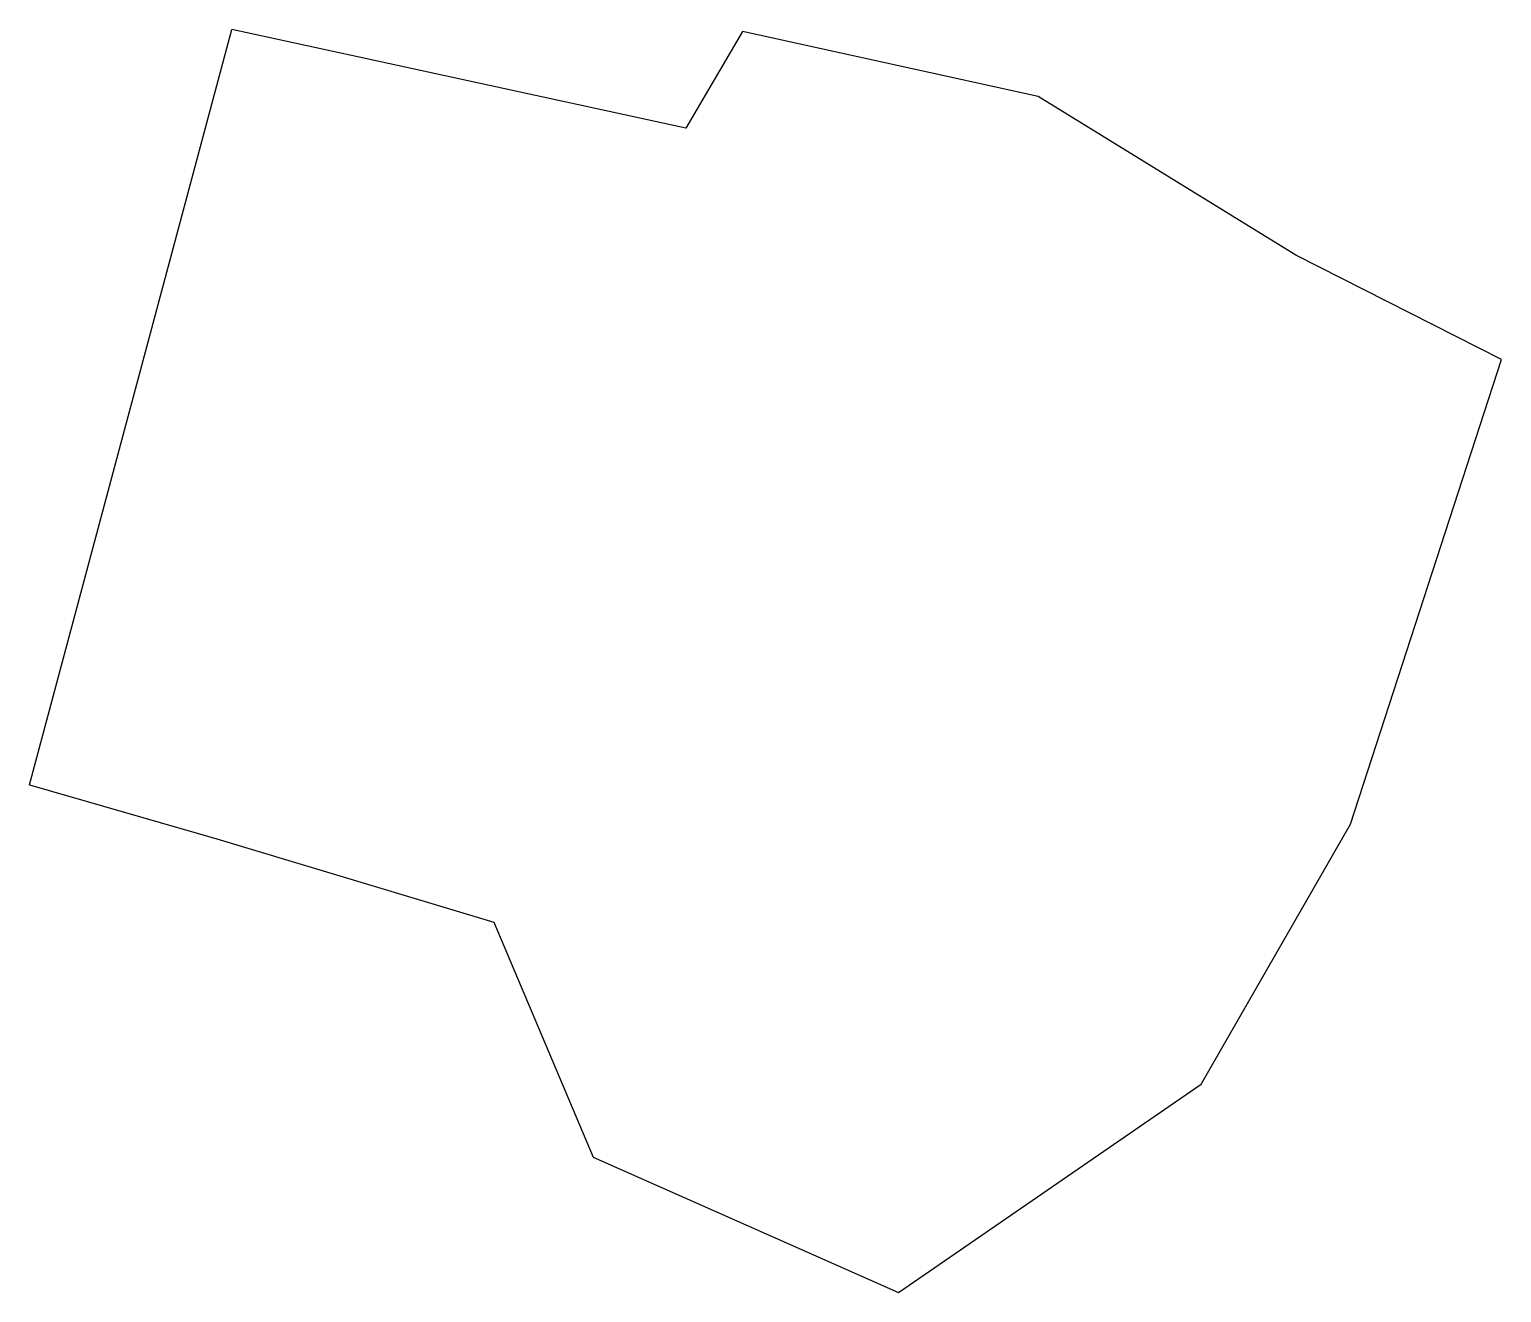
# Model space of a CAD drawing. Header units: millimetres. Extents: x -12 to 131, y -56 to 67.
import ezdxf

# ---------------------------------------------------------------- set-up
doc = ezdxf.new("R2010")
doc.units = ezdxf.units.MM

msp = doc.modelspace()

# ---------------------------------------------------------------- linework, layer by layer
for p, q in [((-12.12, -6.59), (7.55, 66.82)), ((51.66, 57.24), (7.55, 66.82)), ((57.19, 66.61), (51.66, 57.24)), ((85.91, 60.29), (57.19, 66.61)), ((110.96, 44.88), (85.91, 60.29)), ((130.94, 34.75), (110.96, 44.88)), ((116.26, -10.42), (130.94, 34.75)), ((-12.12, -6.59), (6.08, -11.85)), ((101.75, -35.68), (116.26, -10.42)), ((6.08, -11.85), (33.01, -19.94)), ((33.01, -19.94), (42.67, -42.76)), ((72.35, -55.93), (101.75, -35.68)), ((42.67, -42.76), (72.35, -55.93))]:
    msp.add_line(p, q)

doc.saveas('drawing.dxf')
